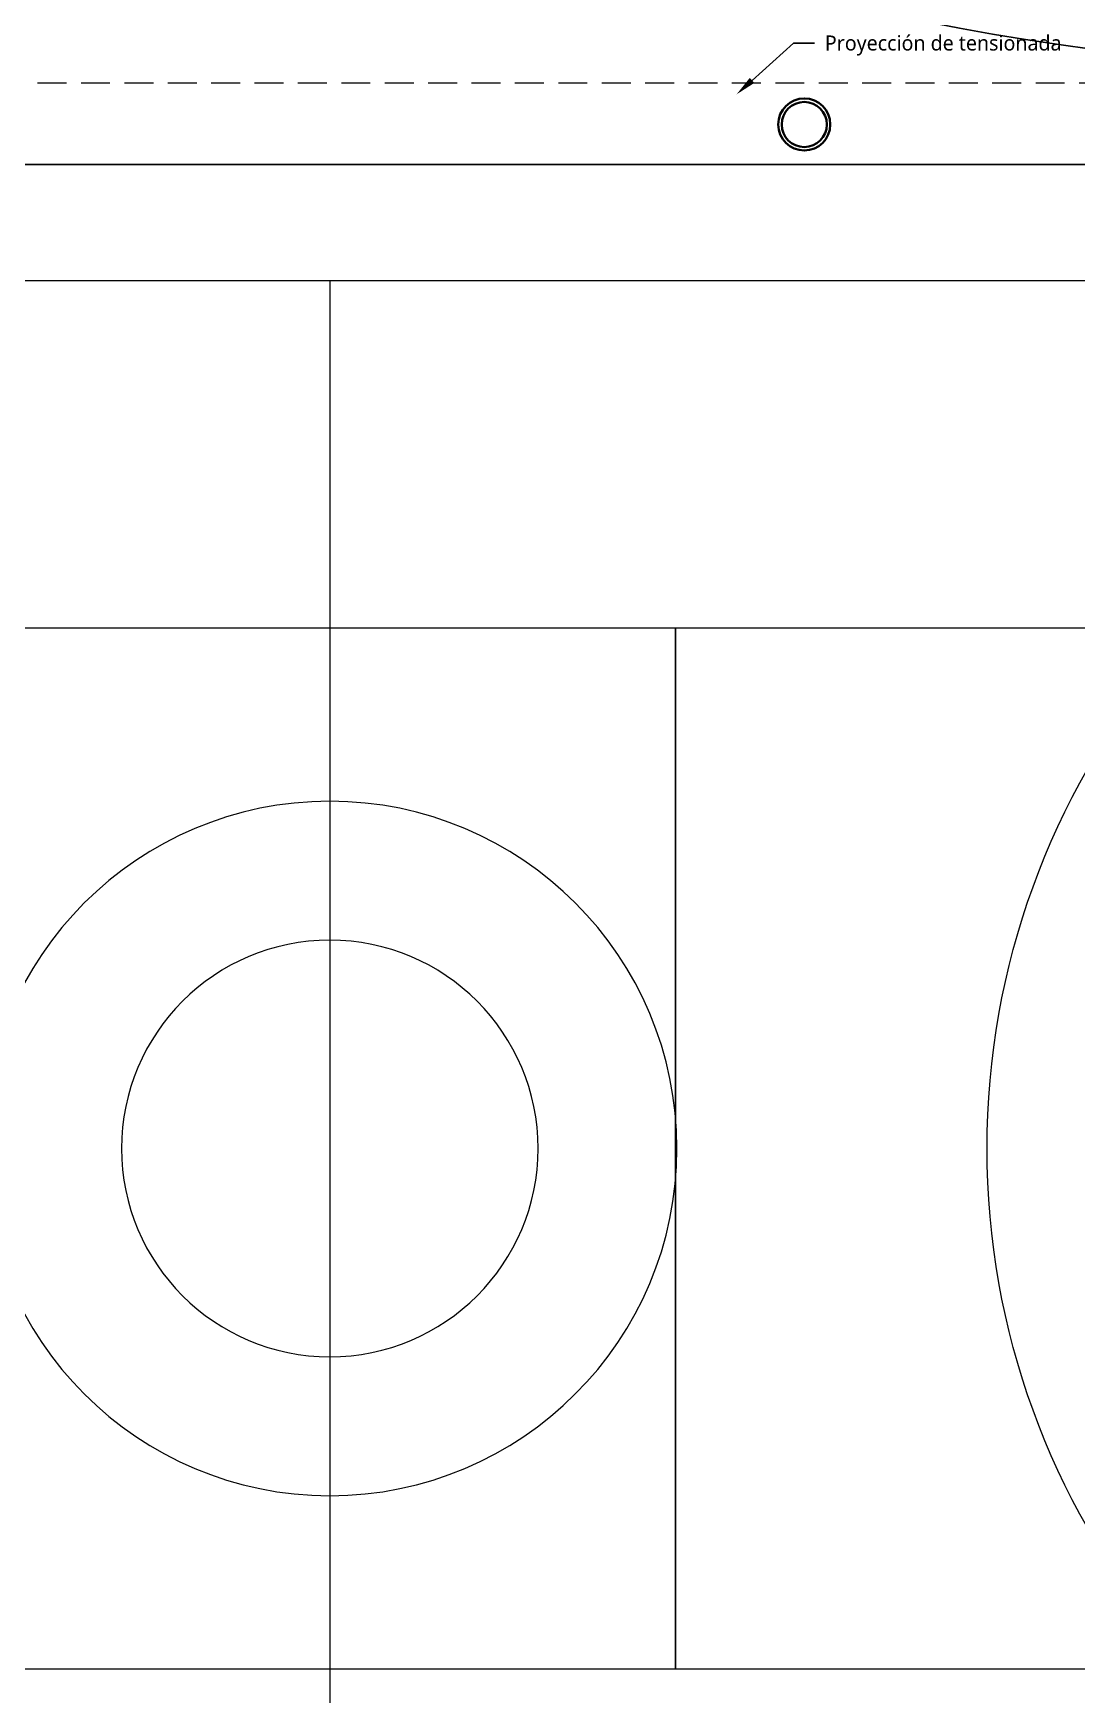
# Model space of a CAD drawing. Header units: metres. Extents: x 28 to 148, y 23 to 113.
# Drawn here: x 97.32 to 106.34, y 55.81 to 70.17 of the extents above; entities that cross this region are included whole.
import ezdxf
from ezdxf import colors
from ezdxf.entities.mleader import LeaderData, LeaderLine
from ezdxf.math import Vec2, Vec3

# ---------------------------------------------------------------- set-up
doc = ezdxf.new("R2010")
doc.units = ezdxf.units.M
doc.linetypes.add('DASHED2', pattern=[0.375, 0.25, -0.125])
for name, color, linetype, lineweight in [('04', 135, 'Continuous', 40), ('0_Pluma_Nº__1', 8, 'Continuous', 9), ('letras sr', 7, 'Continuous', 5), ('Proyeccciones', 1, 'DASHED2', 18)]:
    doc.layers.add(name, color=color, linetype=linetype, lineweight=lineweight)
doc.styles.add('Generales', font='trebuc.ttf', dxfattribs={"height": 0.1})

# ---------------------------------------------------------------- blocks, each defined once
blk = doc.blocks.new('CANCHA TOTAL')
at = {"layer": '0_Pluma_Nº__1'}
for p, q in [((865.482, -116.445), (865.482, -144.445)), ((865.482, -116.445), (865.482, -144.445)), ((868.482, -121.445), (868.482, -139.445)), ((877.482, -139.445), (877.482, -121.445)), ((865.482, -130.445), (880.482, -130.445)), ((868.482, -133.433), (877.482, -133.433)), ((877.482, -133.433), (868.482, -133.433))]:
    blk.add_line(p, q, dxfattribs=at)
for radius in [3, 1.8]:
    blk.add_circle((872.982, -130.445), radius, dxfattribs=at)
blk.add_arc((872.982, -142.753), 6.628, 11.2965, 168.7035, dxfattribs=at)
blk = doc.blocks.new('A$Cc5122029')
at = {"layer": '04', "linetype": 'Continuous'}
for radius in [0.225, 0.195]:
    blk.add_circle((0, 0), radius, dxfattribs=at)

msp = doc.modelspace()

# ---------------------------------------------------------------- linework, layer by layer
at = {"color": 252, "true_color": 0x939598}
msp.add_lwpolyline([(114.885, 69.032), (84.886, 69.032), (84.886, 49.832), (114.885, 49.832), (114.885, 69.032)], dxfattribs=at)
at = {"color": 9, "true_color": 0xc7c8ca}
msp.add_arc((109.197, 90.903), 21.05, 239.54, 290.3019, dxfattribs=at)
at = {"layer": 'Proyeccciones', "color": 2}
msp.add_lwpolyline([(85.736, 69.739), (114.111, 69.739), (114.111, 48.73), (85.736, 48.73)], close=True, dxfattribs=at)

# ---------------------------------------------------------------- block references
at = {"color": 2, "lineweight": 80}
msp.add_blockref('A$Cc5122029', (103.986, 69.379), dxfattribs=at)
at = {"color": 252, "true_color": 0x939598, "xscale": -1, "rotation": 90}
msp.add_blockref('CANCHA TOTAL', (-30.559, 933.513), dxfattribs=at)

# ---------------------------------------------------------------- leaders
at = {"layer": 'letras sr'}
ml = msp.add_multileader_mtext('Standard', dxfattribs=at)
ml.set_content('Proyección de tensionada', color=256, style='Generales')
ml.set_leader_properties()
ml.build(insert=Vec2(0, 0))
ml.multileader.update_dxf_attribs({"text_right_attachment_type": 6, "dogleg_length": 0.36, "arrow_head_size": 0.18})
ctx = ml.context
ctx.base_point, ctx.char_height, ctx.arrow_head_size, ctx.landing_gap_size, ctx.plane_origin = Vec3(104.074, 70.082), 0.13, 0.18, 0.09, Vec3(103.005, 70.764)
ctx.right_attachment = 6
notes = []
notes.append((ctx, [(1, (1, 1, 0), (103.892, 70.082), (1, 0), 0.183, [(0, [(103.401, 69.639)], 0, [])])]))
ctx.mtext.insert, ctx.mtext.rotation, ctx.mtext.width, ctx.mtext.flow_direction = Vec3(104.164, 70.148), 6.283185, 1.98102, 5
for ctx, leaders in notes:
    for number, flags, end, landing, length, lines in leaders:
        leader = LeaderData()
        leader.index, (leader.has_last_leader_line, leader.has_dogleg_vector, leader.attachment_direction) = number, flags
        leader.last_leader_point, leader.dogleg_vector, leader.dogleg_length = Vec3(end), Vec3(landing), length
        for number, points, colour, breaks in lines:
            line = LeaderLine()
            line.index, line.vertices, line.color, line.breaks = number, Vec3.list(points), colors.encode_raw_color(colour), breaks
            leader.lines.append(line)
        ctx.leaders.append(leader)

doc.saveas('drawing.dxf')
